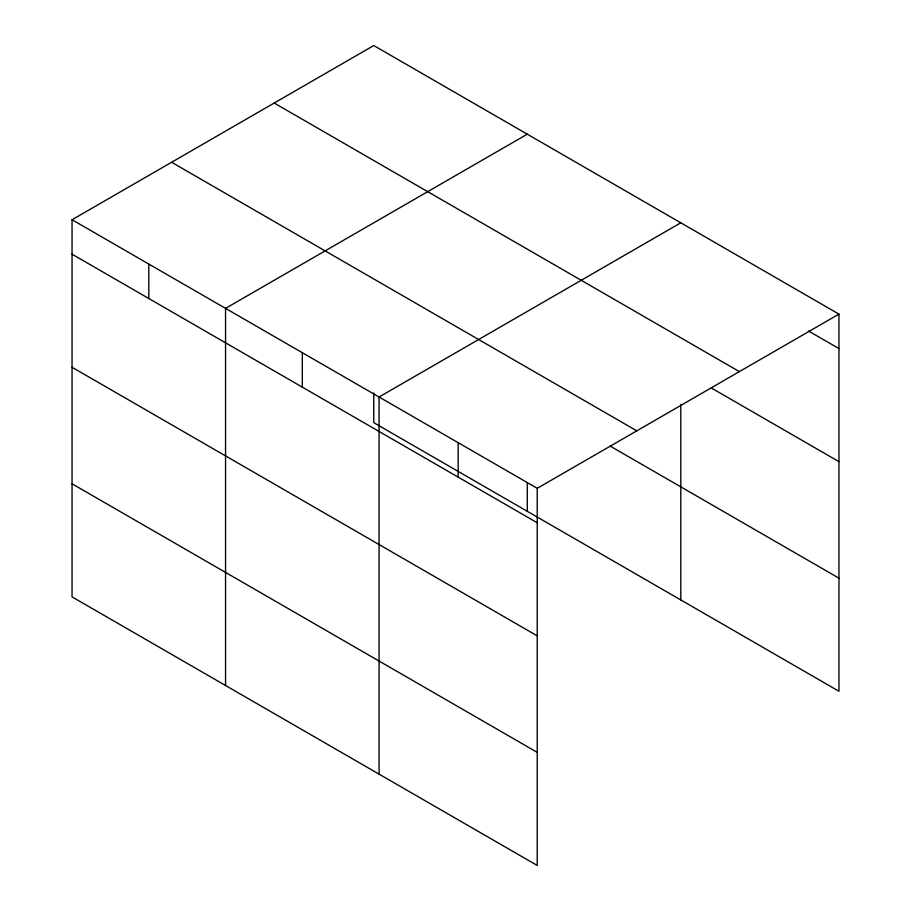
<?xml version="1.0" encoding="UTF-8"?>
<svg xmlns="http://www.w3.org/2000/svg" width="911" height="911" viewBox="0 0 911 911"><rect width="100%" height="100%" fill="white"/><g stroke="black" fill="none" stroke-linecap="round" stroke-linejoin="round"><path stroke-width="1.37" d="M537.228 635.855L537.228 488.319L72.049 219.745L72.049 596.876L537.228 865.45L537.228 635.855L72.049 367.281M373.772 392.994L373.772 422.681L838.951 691.255L838.951 314.124L373.772 45.55L72.049 219.745M527.275 134.179L225.552 308.373L225.552 685.505M680.79 222.808L379.067 397.002L379.067 774.134M537.228 488.319L838.951 314.124M808.535 331.012L838.951 348.571M274.2 103.034L739.39 371.608M711.206 387.904L838.951 461.649M171.61 162.26L636.8 430.835M610.131 446.06L838.951 578.166M72.049 254.192L537.228 522.766M72.049 483.787L537.228 752.361M680.79 404.438L680.79 599.939M527.275 483.035L527.275 511.31M458.153 442.666L458.153 477.113M302.315 352.694L302.315 387.141M148.8 264.065L148.8 298.512"/></g></svg>
